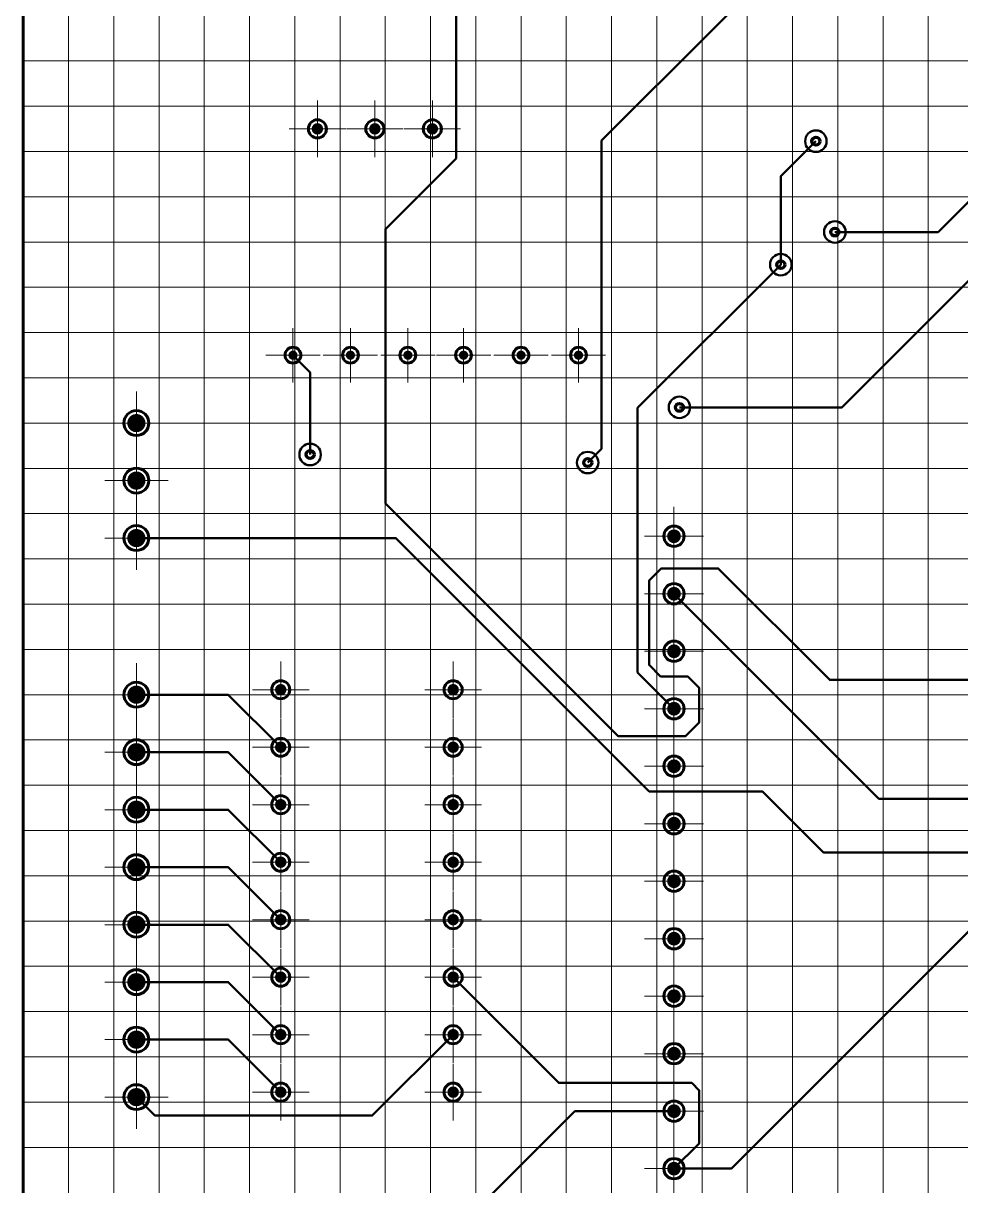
# Model space of a CAD drawing. Extents: x 260 to 1101, y 70 to 664.
# Drawn here: x 730.3 to 813.1, y 447.4 to 550.1 of the extents above; entities that cross this region are included whole.
import ezdxf

# ---------------------------------------------------------------- set-up
doc = ezdxf.new("R2010")
doc.units = 0
doc.header["$MEASUREMENT"] = 0
doc.layers.add('PDF _Геометрия', color=7, linetype='CONTINUOUS')
doc.layers.add('PDF _Сплошная заливка', color=7, linetype='CONTINUOUS')

msp = doc.modelspace()

# ---------------------------------------------------------------- hatches: boundary and pattern name
at = {"layer": 'PDF _Сплошная заливка', "transparency": 33554559}
for points in [[(756.291, 540.786), (756.291, 541.296), (756.096, 541.257), (755.93, 541.147), (755.82, 540.981), (755.781, 540.786)], [(756.291, 540.786), (756.291, 540.277), (756.486, 540.315), (756.651, 540.426), (756.761, 540.591), (756.8, 540.786)], [(761.369, 540.786), (761.369, 541.296), (761.174, 541.257), (761.009, 541.147), (760.898, 540.981), (760.859, 540.786)], [(761.369, 540.786), (761.369, 540.277), (761.564, 540.315), (761.729, 540.426), (761.84, 540.591), (761.879, 540.786)], [(766.447, 540.786), (766.447, 541.296), (766.252, 541.257), (766.087, 541.147), (765.976, 540.981), (765.938, 540.786)], [(766.447, 540.786), (766.447, 540.277), (766.642, 540.315), (766.807, 540.426), (766.918, 540.591), (766.957, 540.786)], [(754.131, 520.786), (754.131, 521.194), (753.976, 521.163), (753.843, 521.075), (753.755, 520.942), (753.724, 520.786)], [(759.21, 520.786), (759.21, 521.194), (759.054, 521.163), (758.921, 521.075), (758.833, 520.942), (758.802, 520.786)], [(764.288, 520.786), (764.288, 521.194), (764.132, 521.163), (764, 521.075), (763.911, 520.942), (763.88, 520.786)], [(769.206, 520.786), (769.206, 521.194), (769.05, 521.163), (768.918, 521.075), (768.83, 520.942), (768.799, 520.786)], [(774.284, 520.786), (774.284, 521.194), (774.128, 521.163), (773.996, 521.075), (773.908, 520.942), (773.877, 520.786)], [(779.363, 520.786), (779.363, 521.194), (779.207, 521.163), (779.074, 521.075), (778.986, 520.942), (778.955, 520.786)], [(740.296, 514.786), (739.49, 514.786), (739.517, 514.578), (739.598, 514.383), (739.726, 514.216), (739.893, 514.088), (740.087, 514.007), (740.296, 513.979)], [(740.296, 514.786), (740.296, 513.979), (740.505, 514.007), (740.7, 514.088), (740.867, 514.216), (740.995, 514.383), (741.075, 514.578), (741.103, 514.786)], [(740.296, 509.706), (739.49, 509.706), (739.517, 509.498), (739.598, 509.303), (739.726, 509.136), (739.893, 509.008), (740.087, 508.927), (740.296, 508.899)], [(740.296, 509.706), (740.296, 508.899), (740.505, 508.927), (740.7, 509.008), (740.867, 509.136), (740.995, 509.303), (741.075, 509.498), (741.103, 509.706)], [(787.8, 504.786), (788.411, 504.786), (788.365, 505.021), (788.232, 505.219), (788.034, 505.352), (787.8, 505.398)], [(740.296, 504.626), (739.49, 504.626), (739.517, 504.418), (739.598, 504.223), (739.726, 504.056), (739.893, 503.928), (740.087, 503.847), (740.296, 503.819)], [(740.296, 504.626), (740.296, 503.819), (740.505, 503.847), (740.7, 503.928), (740.867, 504.056), (740.995, 504.223), (741.075, 504.418), (741.103, 504.626)], [(787.8, 504.786), (787.8, 504.174), (788.034, 504.221), (788.232, 504.354), (788.365, 504.552), (788.411, 504.786)], [(787.8, 499.706), (788.411, 499.706), (788.365, 499.941), (788.232, 500.139), (788.034, 500.272), (787.8, 500.318)], [(787.8, 499.706), (787.8, 499.094), (788.034, 499.141), (788.232, 499.274), (788.365, 499.472), (788.411, 499.706)], [(787.8, 494.626), (788.411, 494.626), (788.365, 494.861), (788.232, 495.059), (788.034, 495.192), (787.8, 495.238)], [(787.8, 494.626), (787.8, 494.014), (788.034, 494.061), (788.232, 494.194), (788.365, 494.392), (788.411, 494.626)], [(753.052, 491.226), (753.052, 491.736), (752.857, 491.697), (752.692, 491.587), (752.581, 491.421), (752.542, 491.226)], [(753.052, 491.226), (753.052, 490.717), (753.247, 490.755), (753.412, 490.866), (753.523, 491.031), (753.561, 491.226)], [(768.286, 491.226), (768.286, 491.736), (768.092, 491.697), (767.926, 491.587), (767.816, 491.421), (767.777, 491.226)], [(768.286, 491.226), (768.286, 490.717), (768.481, 490.755), (768.647, 490.866), (768.757, 491.031), (768.796, 491.226)], [(740.296, 490.786), (739.49, 490.786), (739.517, 490.578), (739.598, 490.383), (739.726, 490.216), (739.893, 490.088), (740.087, 490.007), (740.296, 489.979)], [(740.296, 490.786), (740.296, 489.979), (740.505, 490.007), (740.7, 490.088), (740.867, 490.216), (740.995, 490.383), (741.075, 490.578), (741.103, 490.786)], [(787.8, 489.546), (788.411, 489.546), (788.365, 489.781), (788.232, 489.979), (788.034, 490.112), (787.8, 490.158)], [(787.8, 489.546), (787.8, 488.934), (788.034, 488.981), (788.232, 489.114), (788.365, 489.312), (788.411, 489.546)], [(753.052, 486.146), (753.052, 486.656), (752.857, 486.617), (752.692, 486.507), (752.581, 486.341), (752.542, 486.146)], [(753.052, 486.146), (753.052, 485.637), (753.247, 485.675), (753.412, 485.786), (753.523, 485.951), (753.561, 486.146)], [(768.286, 486.146), (768.286, 486.656), (768.092, 486.617), (767.926, 486.507), (767.816, 486.341), (767.777, 486.146)], [(768.286, 486.146), (768.286, 485.637), (768.481, 485.675), (768.647, 485.786), (768.757, 485.951), (768.796, 486.146)], [(740.296, 485.706), (739.49, 485.706), (739.517, 485.498), (739.598, 485.303), (739.726, 485.136), (739.893, 485.008), (740.087, 484.927), (740.296, 484.899)], [(740.296, 485.706), (740.296, 484.899), (740.505, 484.927), (740.7, 485.008), (740.867, 485.136), (740.995, 485.303), (741.075, 485.498), (741.103, 485.706)], [(787.8, 484.466), (788.411, 484.466), (788.365, 484.701), (788.232, 484.899), (788.034, 485.032), (787.8, 485.078)], [(787.8, 484.466), (787.8, 483.854), (788.034, 483.901), (788.232, 484.034), (788.365, 484.232), (788.411, 484.466)], [(753.052, 481.066), (753.052, 481.576), (752.857, 481.537), (752.692, 481.427), (752.581, 481.261), (752.542, 481.066)], [(753.052, 481.066), (753.052, 480.557), (753.247, 480.595), (753.412, 480.706), (753.523, 480.871), (753.561, 481.066)], [(768.286, 481.066), (768.286, 481.576), (768.092, 481.537), (767.926, 481.427), (767.816, 481.261), (767.777, 481.066)], [(768.286, 481.066), (768.286, 480.557), (768.481, 480.595), (768.647, 480.706), (768.757, 480.871), (768.796, 481.066)], [(740.296, 480.626), (739.49, 480.626), (739.517, 480.418), (739.598, 480.223), (739.726, 480.056), (739.893, 479.928), (740.087, 479.847), (740.296, 479.819)], [(740.296, 480.626), (740.296, 479.819), (740.505, 479.847), (740.7, 479.928), (740.867, 480.056), (740.995, 480.223), (741.075, 480.418), (741.103, 480.626)], [(787.8, 479.386), (788.411, 479.386), (788.365, 479.621), (788.232, 479.819), (788.034, 479.952), (787.8, 479.998)], [(787.8, 479.386), (787.8, 478.774), (788.034, 478.821), (788.232, 478.954), (788.365, 479.152), (788.411, 479.386)], [(753.052, 475.986), (753.052, 476.496), (752.857, 476.457), (752.692, 476.347), (752.581, 476.181), (752.542, 475.986)], [(753.052, 475.986), (753.052, 475.477), (753.247, 475.515), (753.412, 475.626), (753.523, 475.791), (753.561, 475.986)], [(768.286, 475.986), (768.286, 476.496), (768.092, 476.457), (767.926, 476.347), (767.816, 476.181), (767.777, 475.986)], [(768.286, 475.986), (768.286, 475.477), (768.481, 475.515), (768.647, 475.626), (768.757, 475.791), (768.796, 475.986)], [(740.296, 475.546), (739.49, 475.546), (739.517, 475.338), (739.598, 475.143), (739.726, 474.976), (739.893, 474.848), (740.087, 474.767), (740.296, 474.739)], [(740.296, 475.546), (740.296, 474.739), (740.505, 474.767), (740.7, 474.848), (740.867, 474.976), (740.995, 475.143), (741.075, 475.338), (741.103, 475.546)], [(787.8, 474.306), (788.411, 474.306), (788.365, 474.541), (788.232, 474.739), (788.034, 474.872), (787.8, 474.918)], [(787.8, 474.306), (787.8, 473.694), (788.034, 473.741), (788.232, 473.874), (788.365, 474.072), (788.411, 474.306)], [(753.052, 470.906), (753.052, 471.416), (752.857, 471.377), (752.692, 471.267), (752.581, 471.101), (752.542, 470.906)], [(753.052, 470.906), (753.052, 470.397), (753.247, 470.435), (753.412, 470.546), (753.523, 470.711), (753.561, 470.906)], [(768.286, 470.906), (768.286, 471.416), (768.092, 471.377), (767.926, 471.267), (767.816, 471.101), (767.777, 470.906)], [(768.286, 470.906), (768.286, 470.397), (768.481, 470.435), (768.647, 470.546), (768.757, 470.711), (768.796, 470.906)], [(740.296, 470.466), (739.49, 470.466), (739.517, 470.258), (739.598, 470.063), (739.726, 469.896), (739.893, 469.768), (740.087, 469.687), (740.296, 469.659)], [(740.296, 470.466), (740.296, 469.659), (740.505, 469.687), (740.7, 469.768), (740.867, 469.896), (740.995, 470.063), (741.075, 470.258), (741.103, 470.466)], [(787.8, 469.226), (788.411, 469.226), (788.365, 469.461), (788.232, 469.659), (788.034, 469.791), (787.8, 469.838)], [(787.8, 469.226), (787.8, 468.614), (788.034, 468.661), (788.232, 468.794), (788.365, 468.992), (788.411, 469.226)], [(740.296, 465.386), (739.49, 465.386), (739.517, 465.178), (739.598, 464.983), (739.726, 464.816), (739.893, 464.688), (740.087, 464.607), (740.296, 464.579)], [(740.296, 465.386), (740.296, 464.579), (740.505, 464.607), (740.7, 464.688), (740.867, 464.816), (740.995, 464.983), (741.075, 465.178), (741.103, 465.386)], [(753.052, 465.826), (753.052, 466.336), (752.857, 466.297), (752.692, 466.187), (752.581, 466.021), (752.542, 465.826)], [(753.052, 465.826), (753.052, 465.317), (753.247, 465.355), (753.412, 465.466), (753.523, 465.631), (753.561, 465.826)], [(768.286, 465.826), (768.286, 466.336), (768.092, 466.297), (767.926, 466.187), (767.816, 466.021), (767.777, 465.826)], [(768.286, 465.826), (768.286, 465.317), (768.481, 465.355), (768.647, 465.466), (768.757, 465.631), (768.796, 465.826)], [(787.8, 464.146), (788.411, 464.146), (788.365, 464.381), (788.232, 464.579), (788.034, 464.711), (787.8, 464.758)], [(787.8, 464.146), (787.8, 463.534), (788.034, 463.581), (788.232, 463.714), (788.365, 463.912), (788.411, 464.146)], [(753.052, 460.746), (753.052, 461.256), (752.857, 461.217), (752.692, 461.107), (752.581, 460.941), (752.542, 460.746)], [(768.286, 460.746), (768.286, 461.256), (768.092, 461.217), (767.926, 461.107), (767.816, 460.941), (767.777, 460.746)], [(740.296, 460.306), (739.49, 460.306), (739.517, 460.098), (739.598, 459.903), (739.726, 459.736), (739.893, 459.608), (740.087, 459.527), (740.296, 459.499)], [(740.296, 460.306), (740.296, 459.499), (740.505, 459.527), (740.7, 459.608), (740.867, 459.736), (740.995, 459.903), (741.075, 460.098), (741.103, 460.306)], [(753.052, 460.746), (753.052, 460.237), (753.247, 460.275), (753.412, 460.386), (753.523, 460.551), (753.561, 460.746)], [(768.286, 460.746), (768.286, 460.237), (768.481, 460.275), (768.647, 460.386), (768.757, 460.551), (768.796, 460.746)], [(787.8, 459.066), (788.411, 459.066), (788.365, 459.301), (788.232, 459.499), (788.034, 459.631), (787.8, 459.678)], [(787.8, 459.066), (787.8, 458.454), (788.034, 458.501), (788.232, 458.634), (788.365, 458.832), (788.411, 459.066)], [(753.052, 455.666), (753.052, 456.176), (752.857, 456.137), (752.692, 456.027), (752.581, 455.861), (752.542, 455.666)], [(768.286, 455.666), (768.286, 456.176), (768.092, 456.137), (767.926, 456.027), (767.816, 455.861), (767.777, 455.666)], [(740.296, 455.226), (739.49, 455.226), (739.517, 455.018), (739.598, 454.823), (739.726, 454.656), (739.893, 454.528), (740.087, 454.447), (740.296, 454.419)], [(740.296, 455.226), (740.296, 454.419), (740.505, 454.447), (740.7, 454.528), (740.867, 454.656), (740.995, 454.823), (741.075, 455.018), (741.103, 455.226)], [(753.052, 455.666), (753.052, 455.157), (753.247, 455.195), (753.412, 455.306), (753.523, 455.471), (753.561, 455.666)], [(768.286, 455.666), (768.286, 455.157), (768.481, 455.195), (768.647, 455.306), (768.757, 455.471), (768.796, 455.666)], [(787.8, 453.986), (788.411, 453.986), (788.365, 454.22), (788.232, 454.419), (788.034, 454.551), (787.8, 454.598)], [(787.8, 453.986), (787.8, 453.374), (788.034, 453.421), (788.232, 453.554), (788.365, 453.752), (788.411, 453.986)], [(787.8, 448.906), (788.411, 448.906), (788.365, 449.14), (788.232, 449.339), (788.034, 449.471), (787.8, 449.518)], [(787.8, 448.906), (787.8, 448.294), (788.034, 448.341), (788.232, 448.474), (788.365, 448.672), (788.411, 448.906)]]:
    msp.add_hatch(color=256, dxfattribs=at).paths.add_polyline_path(points)
at = {"layer": 'PDF _Сплошная заливка', "true_color": 0xffffff, "transparency": 33554559}
for points in [[(755.781, 540.786), (755.82, 540.591), (755.93, 540.426), (756.096, 540.315), (756.291, 540.277), (756.291, 540.786)], [(756.8, 540.786), (756.761, 540.981), (756.651, 541.147), (756.486, 541.257), (756.291, 541.296), (756.291, 540.786)], [(760.859, 540.786), (760.898, 540.591), (761.009, 540.426), (761.174, 540.315), (761.369, 540.277), (761.369, 540.786)], [(761.879, 540.786), (761.84, 540.981), (761.729, 541.147), (761.564, 541.257), (761.369, 541.296), (761.369, 540.786)], [(765.938, 540.786), (765.976, 540.591), (766.087, 540.426), (766.252, 540.315), (766.447, 540.277), (766.447, 540.786)], [(766.957, 540.786), (766.918, 540.981), (766.807, 541.147), (766.642, 541.257), (766.447, 541.296), (766.447, 540.786)], [(754.539, 520.786), (754.508, 520.942), (754.42, 521.075), (754.288, 521.163), (754.131, 521.194), (754.131, 520.786)], [(759.617, 520.786), (759.586, 520.942), (759.498, 521.075), (759.366, 521.163), (759.21, 521.194), (759.21, 520.786)], [(764.696, 520.786), (764.665, 520.942), (764.576, 521.075), (764.444, 521.163), (764.288, 521.194), (764.288, 520.786)], [(769.614, 520.786), (769.583, 520.942), (769.494, 521.075), (769.362, 521.163), (769.206, 521.194), (769.206, 520.786)], [(774.692, 520.786), (774.661, 520.942), (774.573, 521.075), (774.441, 521.163), (774.284, 521.194), (774.284, 520.786)], [(779.77, 520.786), (779.739, 520.942), (779.651, 521.075), (779.519, 521.163), (779.363, 521.194), (779.363, 520.786)], [(753.724, 520.786), (753.755, 520.63), (753.843, 520.498), (753.976, 520.409), (754.131, 520.378), (754.131, 520.786)], [(754.131, 520.378), (754.288, 520.409), (754.42, 520.498), (754.508, 520.63), (754.539, 520.786), (754.131, 520.786)], [(758.802, 520.786), (758.833, 520.63), (758.921, 520.498), (759.054, 520.409), (759.21, 520.378), (759.21, 520.786)], [(759.21, 520.378), (759.366, 520.409), (759.498, 520.498), (759.586, 520.63), (759.617, 520.786), (759.21, 520.786)], [(763.88, 520.786), (763.911, 520.63), (764, 520.498), (764.132, 520.409), (764.288, 520.378), (764.288, 520.786)], [(764.288, 520.378), (764.444, 520.409), (764.576, 520.498), (764.665, 520.63), (764.696, 520.786), (764.288, 520.786)], [(768.799, 520.786), (768.83, 520.63), (768.918, 520.498), (769.05, 520.409), (769.206, 520.378), (769.206, 520.786)], [(769.206, 520.378), (769.362, 520.409), (769.494, 520.498), (769.583, 520.63), (769.614, 520.786), (769.206, 520.786)], [(773.877, 520.786), (773.908, 520.63), (773.996, 520.498), (774.128, 520.409), (774.284, 520.378), (774.284, 520.786)], [(774.284, 520.378), (774.441, 520.409), (774.573, 520.498), (774.661, 520.63), (774.692, 520.786), (774.284, 520.786)], [(778.955, 520.786), (778.986, 520.63), (779.074, 520.498), (779.207, 520.409), (779.363, 520.378), (779.363, 520.786)], [(779.363, 520.378), (779.519, 520.409), (779.651, 520.498), (779.739, 520.63), (779.77, 520.786), (779.363, 520.786)], [(740.296, 515.593), (740.087, 515.566), (739.893, 515.485), (739.726, 515.357), (739.598, 515.19), (739.517, 514.995), (739.49, 514.786), (740.296, 514.786)], [(741.103, 514.786), (741.075, 514.995), (740.995, 515.19), (740.867, 515.357), (740.7, 515.485), (740.505, 515.566), (740.296, 515.593), (740.296, 514.786)], [(740.296, 510.513), (740.087, 510.486), (739.893, 510.405), (739.726, 510.277), (739.598, 510.11), (739.517, 509.915), (739.49, 509.706), (740.296, 509.706)], [(741.103, 509.706), (741.075, 509.915), (740.995, 510.11), (740.867, 510.277), (740.7, 510.405), (740.505, 510.486), (740.296, 510.513), (740.296, 509.706)], [(740.296, 505.433), (740.087, 505.406), (739.893, 505.325), (739.726, 505.197), (739.598, 505.03), (739.517, 504.835), (739.49, 504.626), (740.296, 504.626)], [(741.103, 504.626), (741.075, 504.835), (740.995, 505.03), (740.867, 505.197), (740.7, 505.325), (740.505, 505.406), (740.296, 505.433), (740.296, 504.626)], [(787.8, 505.398), (787.566, 505.352), (787.367, 505.219), (787.235, 505.021), (787.188, 504.786), (787.8, 504.786)], [(787.188, 504.786), (787.235, 504.552), (787.367, 504.354), (787.566, 504.221), (787.8, 504.174), (787.8, 504.786)], [(787.8, 500.318), (787.566, 500.272), (787.367, 500.139), (787.235, 499.941), (787.188, 499.706), (787.8, 499.706)], [(787.188, 499.706), (787.235, 499.472), (787.367, 499.274), (787.566, 499.141), (787.8, 499.094), (787.8, 499.706)], [(787.8, 495.238), (787.566, 495.192), (787.367, 495.059), (787.235, 494.861), (787.188, 494.626), (787.8, 494.626)], [(787.188, 494.626), (787.235, 494.392), (787.367, 494.194), (787.566, 494.061), (787.8, 494.014), (787.8, 494.626)], [(740.296, 491.593), (740.087, 491.566), (739.893, 491.485), (739.726, 491.357), (739.598, 491.19), (739.517, 490.995), (739.49, 490.786), (740.296, 490.786)], [(741.103, 490.786), (741.075, 490.995), (740.995, 491.19), (740.867, 491.357), (740.7, 491.485), (740.505, 491.566), (740.296, 491.593), (740.296, 490.786)], [(752.542, 491.226), (752.581, 491.031), (752.692, 490.866), (752.857, 490.755), (753.052, 490.717), (753.052, 491.226)], [(753.561, 491.226), (753.523, 491.421), (753.412, 491.587), (753.247, 491.697), (753.052, 491.736), (753.052, 491.226)], [(767.777, 491.226), (767.816, 491.031), (767.926, 490.866), (768.092, 490.755), (768.286, 490.717), (768.286, 491.226)], [(768.796, 491.226), (768.757, 491.421), (768.647, 491.587), (768.481, 491.697), (768.286, 491.736), (768.286, 491.226)], [(787.8, 490.158), (787.566, 490.112), (787.367, 489.979), (787.235, 489.781), (787.188, 489.546), (787.8, 489.546)], [(787.188, 489.546), (787.235, 489.312), (787.367, 489.114), (787.566, 488.981), (787.8, 488.934), (787.8, 489.546)], [(740.296, 486.513), (740.087, 486.486), (739.893, 486.405), (739.726, 486.277), (739.598, 486.11), (739.517, 485.915), (739.49, 485.706), (740.296, 485.706)], [(741.103, 485.706), (741.075, 485.915), (740.995, 486.11), (740.867, 486.277), (740.7, 486.405), (740.505, 486.486), (740.296, 486.513), (740.296, 485.706)], [(752.542, 486.146), (752.581, 485.951), (752.692, 485.786), (752.857, 485.675), (753.052, 485.637), (753.052, 486.146)], [(753.561, 486.146), (753.523, 486.341), (753.412, 486.507), (753.247, 486.617), (753.052, 486.656), (753.052, 486.146)], [(767.777, 486.146), (767.816, 485.951), (767.926, 485.786), (768.092, 485.675), (768.286, 485.637), (768.286, 486.146)], [(768.796, 486.146), (768.757, 486.341), (768.647, 486.507), (768.481, 486.617), (768.286, 486.656), (768.286, 486.146)], [(787.8, 485.078), (787.566, 485.032), (787.367, 484.899), (787.235, 484.701), (787.188, 484.466), (787.8, 484.466)], [(787.188, 484.466), (787.235, 484.232), (787.367, 484.034), (787.566, 483.901), (787.8, 483.854), (787.8, 484.466)], [(740.296, 481.433), (740.087, 481.406), (739.893, 481.325), (739.726, 481.197), (739.598, 481.03), (739.517, 480.835), (739.49, 480.626), (740.296, 480.626)], [(741.103, 480.626), (741.075, 480.835), (740.995, 481.03), (740.867, 481.197), (740.7, 481.325), (740.505, 481.406), (740.296, 481.433), (740.296, 480.626)], [(752.542, 481.066), (752.581, 480.871), (752.692, 480.706), (752.857, 480.595), (753.052, 480.557), (753.052, 481.066)], [(753.561, 481.066), (753.523, 481.261), (753.412, 481.427), (753.247, 481.537), (753.052, 481.576), (753.052, 481.066)], [(767.777, 481.066), (767.816, 480.871), (767.926, 480.706), (768.092, 480.595), (768.286, 480.557), (768.286, 481.066)], [(768.796, 481.066), (768.757, 481.261), (768.647, 481.427), (768.481, 481.537), (768.286, 481.576), (768.286, 481.066)], [(787.8, 479.998), (787.566, 479.952), (787.367, 479.819), (787.235, 479.621), (787.188, 479.386), (787.8, 479.386)], [(787.188, 479.386), (787.235, 479.152), (787.367, 478.954), (787.566, 478.821), (787.8, 478.774), (787.8, 479.386)], [(740.296, 476.353), (740.087, 476.326), (739.893, 476.245), (739.726, 476.117), (739.598, 475.95), (739.517, 475.755), (739.49, 475.546), (740.296, 475.546)], [(741.103, 475.546), (741.075, 475.755), (740.995, 475.95), (740.867, 476.117), (740.7, 476.245), (740.505, 476.326), (740.296, 476.353), (740.296, 475.546)], [(752.542, 475.986), (752.581, 475.791), (752.692, 475.626), (752.857, 475.515), (753.052, 475.477), (753.052, 475.986)], [(753.561, 475.986), (753.523, 476.181), (753.412, 476.347), (753.247, 476.457), (753.052, 476.496), (753.052, 475.986)], [(767.777, 475.986), (767.816, 475.791), (767.926, 475.626), (768.092, 475.515), (768.286, 475.477), (768.286, 475.986)], [(768.796, 475.986), (768.757, 476.181), (768.647, 476.347), (768.481, 476.457), (768.286, 476.496), (768.286, 475.986)], [(787.8, 474.918), (787.566, 474.872), (787.367, 474.739), (787.235, 474.541), (787.188, 474.306), (787.8, 474.306)], [(787.188, 474.306), (787.235, 474.072), (787.367, 473.874), (787.566, 473.741), (787.8, 473.694), (787.8, 474.306)], [(740.296, 471.273), (740.087, 471.246), (739.893, 471.165), (739.726, 471.037), (739.598, 470.87), (739.517, 470.675), (739.49, 470.466), (740.296, 470.466)], [(741.103, 470.466), (741.075, 470.675), (740.995, 470.87), (740.867, 471.037), (740.7, 471.165), (740.505, 471.246), (740.296, 471.273), (740.296, 470.466)], [(752.542, 470.906), (752.581, 470.711), (752.692, 470.546), (752.857, 470.435), (753.052, 470.397), (753.052, 470.906)], [(753.561, 470.906), (753.523, 471.101), (753.412, 471.267), (753.247, 471.377), (753.052, 471.416), (753.052, 470.906)], [(767.777, 470.906), (767.816, 470.711), (767.926, 470.546), (768.092, 470.435), (768.286, 470.397), (768.286, 470.906)], [(768.796, 470.906), (768.757, 471.101), (768.647, 471.267), (768.481, 471.377), (768.286, 471.416), (768.286, 470.906)], [(787.8, 469.838), (787.566, 469.791), (787.367, 469.659), (787.235, 469.461), (787.188, 469.226), (787.8, 469.226)], [(787.188, 469.226), (787.235, 468.992), (787.367, 468.794), (787.566, 468.661), (787.8, 468.614), (787.8, 469.226)], [(740.296, 466.193), (740.087, 466.166), (739.893, 466.085), (739.726, 465.957), (739.598, 465.79), (739.517, 465.595), (739.49, 465.386), (740.296, 465.386)], [(741.103, 465.386), (741.075, 465.595), (740.995, 465.79), (740.867, 465.957), (740.7, 466.085), (740.505, 466.166), (740.296, 466.193), (740.296, 465.386)], [(752.542, 465.826), (752.581, 465.631), (752.692, 465.466), (752.857, 465.355), (753.052, 465.317), (753.052, 465.826)], [(753.561, 465.826), (753.523, 466.021), (753.412, 466.187), (753.247, 466.297), (753.052, 466.336), (753.052, 465.826)], [(767.777, 465.826), (767.816, 465.631), (767.926, 465.466), (768.092, 465.355), (768.286, 465.317), (768.286, 465.826)], [(768.796, 465.826), (768.757, 466.021), (768.647, 466.187), (768.481, 466.297), (768.286, 466.336), (768.286, 465.826)], [(787.8, 464.758), (787.566, 464.711), (787.367, 464.579), (787.235, 464.381), (787.188, 464.146), (787.8, 464.146)], [(787.188, 464.146), (787.235, 463.912), (787.367, 463.714), (787.566, 463.581), (787.8, 463.534), (787.8, 464.146)], [(753.561, 460.746), (753.523, 460.941), (753.412, 461.107), (753.247, 461.217), (753.052, 461.256), (753.052, 460.746)], [(768.796, 460.746), (768.757, 460.941), (768.647, 461.107), (768.481, 461.217), (768.286, 461.256), (768.286, 460.746)], [(740.296, 461.113), (740.087, 461.086), (739.893, 461.005), (739.726, 460.877), (739.598, 460.71), (739.517, 460.515), (739.49, 460.306), (740.296, 460.306)], [(741.103, 460.306), (741.075, 460.515), (740.995, 460.71), (740.867, 460.877), (740.7, 461.005), (740.505, 461.086), (740.296, 461.113), (740.296, 460.306)], [(752.542, 460.746), (752.581, 460.551), (752.692, 460.386), (752.857, 460.275), (753.052, 460.237), (753.052, 460.746)], [(767.777, 460.746), (767.816, 460.551), (767.926, 460.386), (768.092, 460.275), (768.286, 460.237), (768.286, 460.746)], [(787.8, 459.678), (787.566, 459.631), (787.367, 459.499), (787.235, 459.301), (787.188, 459.066), (787.8, 459.066)], [(787.188, 459.066), (787.235, 458.832), (787.367, 458.634), (787.566, 458.501), (787.8, 458.454), (787.8, 459.066)], [(753.561, 455.666), (753.523, 455.861), (753.412, 456.027), (753.247, 456.137), (753.052, 456.176), (753.052, 455.666)], [(768.796, 455.666), (768.757, 455.861), (768.647, 456.027), (768.481, 456.137), (768.286, 456.176), (768.286, 455.666)], [(740.296, 456.033), (740.087, 456.006), (739.893, 455.925), (739.726, 455.797), (739.598, 455.63), (739.517, 455.435), (739.49, 455.226), (740.296, 455.226)], [(741.103, 455.226), (741.075, 455.435), (740.995, 455.63), (740.867, 455.797), (740.7, 455.925), (740.505, 456.006), (740.296, 456.033), (740.296, 455.226)], [(752.542, 455.666), (752.581, 455.471), (752.692, 455.306), (752.857, 455.195), (753.052, 455.157), (753.052, 455.666)], [(767.777, 455.666), (767.816, 455.471), (767.926, 455.306), (768.092, 455.195), (768.286, 455.157), (768.286, 455.666)], [(787.8, 454.598), (787.566, 454.551), (787.367, 454.419), (787.235, 454.22), (787.188, 453.986), (787.8, 453.986)], [(787.188, 453.986), (787.235, 453.752), (787.367, 453.554), (787.566, 453.421), (787.8, 453.374), (787.8, 453.986)], [(787.8, 449.518), (787.566, 449.471), (787.367, 449.339), (787.235, 449.14), (787.188, 448.906), (787.8, 448.906)], [(787.188, 448.906), (787.235, 448.672), (787.367, 448.474), (787.566, 448.341), (787.8, 448.294), (787.8, 448.906)]]:
    msp.add_hatch(color=7, dxfattribs=at).paths.add_polyline_path(points)

# ---------------------------------------------------------------- linework, layer by layer
at = {"layer": 'PDF _Геометрия', "lineweight": 60}
msp.add_lwpolyline([(1050.188, 382.786), (1050.188, 592.786), (730.3, 592.786), (730.3, 382.786)], close=True, dxfattribs=at)
msp.add_lwpolyline([(1050.188, 382.786), (1050.188, 592.786), (730.3, 592.786), (730.3, 382.786)], close=True, dxfattribs=at)
at = {"layer": 'PDF _Геометрия', "lineweight": 18}
for points in [[(730.3, 381.546), (730.3, 382.786), (730.3, 592.786), (1050.188, 592.786), (1050.188, 382.786), (1051.427, 382.786)], [(730.3, 380.306), (730.3, 382.786), (730.3, 592.786)], [(734.298, 381.546), (734.298, 382.786), (734.298, 592.786)], [(738.297, 382.786), (738.297, 592.786)], [(742.296, 381.546), (742.296, 382.786), (742.296, 592.786)], [(746.294, 382.786), (746.294, 592.786)], [(750.293, 381.546), (750.293, 382.786), (750.293, 592.786)], [(754.291, 382.786), (754.291, 592.786)], [(758.29, 381.546), (758.29, 382.786), (758.29, 592.786)], [(762.289, 382.786), (762.289, 592.786)], [(766.287, 381.546), (766.287, 382.786), (766.287, 592.786)], [(770.286, 382.786), (770.286, 592.786)], [(774.284, 381.546), (774.284, 382.786), (774.284, 592.786)], [(778.283, 382.786), (778.283, 592.786)], [(782.282, 381.546), (782.282, 382.786), (782.282, 592.786)], [(786.28, 382.786), (786.28, 592.786)], [(790.279, 381.546), (790.279, 382.786), (790.279, 592.786)], [(794.277, 382.786), (794.277, 592.786)], [(798.276, 381.546), (798.276, 382.786), (798.276, 592.786)], [(802.275, 382.786), (802.275, 592.786)], [(806.273, 381.546), (806.273, 382.786), (806.273, 592.786)], [(810.272, 382.786), (810.272, 592.786)], [(730.3, 546.786), (1050.188, 546.786), (1051.427, 546.786)], [(730.3, 542.786), (1050.188, 542.786)], [(756.291, 538.286), (756.291, 543.286)], [(761.369, 538.286), (761.369, 543.286)], [(766.447, 538.286), (766.447, 543.286)], [(753.792, 540.786), (758.79, 540.786)], [(758.87, 540.786), (763.868, 540.786)], [(763.948, 540.786), (768.946, 540.786)], [(730.3, 538.786), (1050.188, 538.786), (1051.427, 538.786)], [(730.3, 534.786), (1050.188, 534.786)], [(730.3, 530.786), (1050.188, 530.786), (1051.427, 530.786)], [(730.3, 526.786), (1050.188, 526.786)], [(754.131, 518.386), (754.131, 523.186)], [(759.21, 518.386), (759.21, 523.186)], [(764.288, 518.386), (764.288, 523.186)], [(769.206, 518.386), (769.206, 523.186)], [(774.284, 518.386), (774.284, 523.186)], [(779.363, 518.386), (779.363, 523.186)], [(730.3, 522.786), (1050.188, 522.786), (1051.427, 522.786)], [(751.732, 520.786), (756.531, 520.786)], [(756.81, 520.786), (761.609, 520.786)], [(761.889, 520.786), (766.687, 520.786)], [(766.807, 520.786), (771.605, 520.786)], [(771.885, 520.786), (776.684, 520.786)], [(776.963, 520.786), (781.762, 520.786)], [(730.3, 518.786), (1050.188, 518.786)], [(740.296, 511.986), (740.296, 517.586)], [(730.3, 514.786), (1050.188, 514.786), (1051.427, 514.786)], [(737.497, 514.786), (743.095, 514.786)], [(740.296, 506.906), (740.296, 512.506)], [(730.3, 510.786), (1050.188, 510.786)], [(737.497, 509.706), (743.095, 509.706)], [(730.3, 506.786), (1050.188, 506.786), (1051.427, 506.786)], [(740.296, 501.826), (740.296, 507.426)], [(787.8, 502.186), (787.8, 507.386)], [(737.497, 504.626), (743.095, 504.626)], [(785.201, 504.786), (790.399, 504.786)], [(730.3, 502.786), (1050.188, 502.786)], [(787.8, 497.106), (787.8, 502.306)], [(785.201, 499.706), (790.399, 499.706)], [(730.3, 498.786), (1050.188, 498.786), (1051.427, 498.786)], [(787.8, 492.026), (787.8, 497.226)], [(730.3, 494.786), (1050.188, 494.786)], [(785.201, 494.626), (790.399, 494.626)], [(740.296, 487.986), (740.296, 493.586)], [(753.052, 488.726), (753.052, 493.726)], [(768.286, 488.726), (768.286, 493.726)], [(787.8, 486.946), (787.8, 492.146)], [(750.553, 491.226), (755.551, 491.226)], [(765.787, 491.226), (770.786, 491.226)], [(730.3, 490.786), (1050.188, 490.786), (1051.427, 490.786)], [(737.497, 490.786), (743.095, 490.786)], [(785.201, 489.546), (790.399, 489.546)], [(740.296, 482.906), (740.296, 488.506)], [(753.052, 483.646), (753.052, 488.646)], [(768.286, 483.646), (768.286, 488.646)], [(787.8, 481.866), (787.8, 487.066)], [(730.3, 486.786), (1050.188, 486.786)], [(750.553, 486.146), (755.551, 486.146)], [(765.787, 486.146), (770.786, 486.146)], [(737.497, 485.706), (743.095, 485.706)], [(785.201, 484.466), (790.399, 484.466)], [(740.296, 477.826), (740.296, 483.426)], [(753.052, 478.566), (753.052, 483.566)], [(768.286, 478.566), (768.286, 483.566)], [(730.3, 482.786), (1050.188, 482.786), (1051.427, 482.786)], [(787.8, 476.786), (787.8, 481.986)], [(750.553, 481.066), (755.551, 481.066)], [(765.787, 481.066), (770.786, 481.066)], [(737.497, 480.626), (743.095, 480.626)], [(730.3, 478.786), (1050.188, 478.786)], [(785.201, 479.386), (790.399, 479.386)], [(740.296, 472.746), (740.296, 478.346)], [(753.052, 473.486), (753.052, 478.486)], [(768.286, 473.486), (768.286, 478.486)], [(787.8, 471.706), (787.8, 476.906)], [(750.553, 475.986), (755.551, 475.986)], [(765.787, 475.986), (770.786, 475.986)], [(730.3, 474.786), (1050.188, 474.786), (1051.427, 474.786)], [(737.497, 475.546), (743.095, 475.546)], [(785.201, 474.306), (790.399, 474.306)], [(740.296, 467.666), (740.296, 473.266)], [(753.052, 468.406), (753.052, 473.406)], [(768.286, 468.406), (768.286, 473.406)], [(787.8, 466.626), (787.8, 471.826)], [(730.3, 470.786), (1050.188, 470.786)], [(750.553, 470.906), (755.551, 470.906)], [(765.787, 470.906), (770.786, 470.906)], [(737.497, 470.466), (743.095, 470.466)], [(785.201, 469.226), (790.399, 469.226)], [(740.296, 462.586), (740.296, 468.186)], [(753.052, 463.326), (753.052, 468.326)], [(768.286, 463.326), (768.286, 468.326)], [(730.3, 466.786), (1050.188, 466.786), (1051.427, 466.786)], [(787.8, 461.546), (787.8, 466.746)], [(737.497, 465.386), (743.095, 465.386)], [(750.553, 465.826), (755.551, 465.826)], [(765.787, 465.826), (770.786, 465.826)], [(785.201, 464.146), (790.399, 464.146)], [(730.3, 462.786), (1050.188, 462.786)], [(740.296, 457.506), (740.296, 463.106)], [(753.052, 458.246), (753.052, 463.246)], [(768.286, 458.246), (768.286, 463.246)], [(787.8, 456.466), (787.8, 461.666)], [(737.497, 460.306), (743.095, 460.306)], [(750.553, 460.746), (755.551, 460.746)], [(765.787, 460.746), (770.786, 460.746)], [(730.3, 458.786), (1050.188, 458.786), (1051.427, 458.786)], [(753.052, 453.166), (753.052, 458.166)], [(768.286, 453.166), (768.286, 458.166)], [(785.201, 459.066), (790.399, 459.066)], [(740.296, 452.426), (740.296, 458.026)], [(787.8, 451.386), (787.8, 456.586)], [(737.497, 455.226), (743.095, 455.226)], [(750.553, 455.666), (755.551, 455.666)], [(765.787, 455.666), (770.786, 455.666)], [(730.3, 454.786), (1050.188, 454.786)], [(785.201, 453.986), (790.399, 453.986)], [(787.8, 446.306), (787.8, 451.506)], [(730.3, 450.786), (1050.188, 450.786), (1051.427, 450.786)], [(785.201, 448.906), (790.399, 448.906)]]:
    msp.add_lwpolyline(points, dxfattribs=at)
at = {"layer": 'PDF _Геометрия', "lineweight": 50}
for points in [[(780.176, 511.3), (781.395, 512.519), (781.395, 539.748), (800.997, 559.357), (927.394, 559.357), (928.511, 560.474), (928.511, 585.976), (929.324, 586.789), (1017.117, 586.789), (1019.119, 584.786), (1019.119, 579.411), (1028.451, 570.076), (1031.802, 570.076), (1032.412, 569.466), (1032.412, 527.962), (1026.115, 521.663), (1026.115, 492.352), (1027.74, 490.726), (1029.517, 490.726), (1034.341, 485.9), (1034.341, 477.924), (1032.818, 476.4), (931.243, 476.4), (928.23, 473.386)], [(758.29, 564.586), (767.484, 564.586), (768.547, 563.522), (768.547, 538.173), (762.301, 531.925), (762.301, 507.693), (782.868, 487.119), (788.809, 487.119), (790.028, 488.338), (790.028, 491.386), (789.012, 492.402), (786.608, 492.402), (785.592, 493.418), (785.592, 500.868), (786.677, 501.953), (791.704, 501.953), (801.556, 492.098), (820.497, 492.098), (824.712, 487.881), (844.435, 487.881), (851.018, 494.466)], [(802.013, 531.671), (811.13, 531.671), (825.349, 545.895)], [(788.28, 516.177), (802.632, 516.177), (829.232, 542.786)], [(787.8, 489.546), (784.585, 492.763), (784.585, 516.127), (797.239, 528.786), (797.239, 536.598), (800.337, 539.697)], [(755.649, 512.011), (755.649, 519.269), (754.131, 520.786)], [(740.296, 504.626), (763.234, 504.626), (785.61, 482.242), (795.614, 482.242), (800.997, 476.858), (821.564, 476.858), (823.087, 475.334), (823.087, 470.762), (823.595, 470.254), (838.17, 470.254), (842.131, 474.216), (853.252, 474.216), (859.159, 468.306), (887.005, 468.306)], [(787.8, 499.706), (805.905, 481.594), (820.548, 481.594), (825.068, 477.073), (825.068, 472.246)], [(740.296, 490.786), (748.413, 490.786), (753.052, 486.146)], [(740.296, 485.706), (748.413, 485.706), (753.052, 481.066)], [(740.296, 480.626), (748.413, 480.626), (753.052, 475.986)], [(740.296, 475.546), (748.413, 475.546), (753.052, 470.906)], [(768.286, 465.826), (777.623, 456.487), (789.368, 456.487), (790.028, 455.826), (790.028, 451.135), (787.8, 448.906), (792.878, 448.906), (818.269, 474.306), (821.876, 470.698), (821.876, 469.757), (824.884, 466.748), (845.279, 466.748)], [(740.296, 470.466), (748.413, 470.466), (753.052, 465.826)], [(740.296, 465.386), (748.413, 465.386), (753.052, 460.746)], [(740.296, 455.226), (741.931, 453.591), (761.134, 453.591), (768.286, 460.746)], [(740.296, 460.306), (748.413, 460.306), (753.052, 455.666)], [(768.286, 443.226), (779.043, 453.986), (787.8, 453.986)]]:
    msp.add_lwpolyline(points, dxfattribs=at)
at = {"layer": 'PDF _Геометрия', "lineweight": 60}
for centre, radius in [((756.291, 540.786), 0.8), ((761.369, 540.787), 0.8), ((766.447, 540.786), 0.8), ((754.131, 520.787), 0.7), ((759.21, 520.787), 0.7), ((764.288, 520.787), 0.7), ((769.206, 520.786), 0.7), ((774.284, 520.787), 0.7), ((779.363, 520.787), 0.7), ((740.296, 514.787), 1.1), ((740.296, 509.707), 1.1), ((740.296, 504.627), 1.1), ((787.8, 504.786), 0.9), ((787.8, 499.706), 0.9), ((787.8, 494.626), 0.9), ((740.296, 490.787), 1.1), ((753.052, 491.227), 0.8), ((768.286, 491.226), 0.8), ((787.8, 489.547), 0.9), ((753.052, 486.147), 0.8), ((768.286, 486.146), 0.8), ((740.296, 485.707), 1.1), ((787.8, 484.467), 0.9), ((753.052, 481.066), 0.8), ((768.286, 481.066), 0.8), ((740.296, 480.627), 1.1), ((787.8, 479.387), 0.9), ((740.296, 475.547), 1.1), ((753.052, 475.986), 0.8), ((768.286, 475.986), 0.8), ((787.8, 474.307), 0.9), ((740.296, 470.467), 1.1), ((753.052, 470.906), 0.8), ((768.286, 470.906), 0.8), ((787.8, 469.227), 0.9), ((740.296, 465.387), 1.1), ((753.052, 465.826), 0.8), ((768.286, 465.826), 0.8), ((787.8, 464.147), 0.9), ((740.296, 460.307), 1.1), ((753.052, 460.746), 0.8), ((768.286, 460.746), 0.8), ((787.8, 459.066), 0.9), ((740.296, 455.227), 1.1), ((753.052, 455.666), 0.8), ((768.286, 455.666), 0.8), ((787.8, 453.986), 0.9), ((787.8, 448.906), 0.9)]:
    msp.add_circle(centre, radius, dxfattribs=at)
at = {"layer": 'PDF _Геометрия', "lineweight": 50}
for centre in [(800.337, 539.697), (802.013, 531.671), (797.239, 528.786), (788.28, 516.177), (755.648, 512.011), (780.176, 511.3)]:
    msp.add_circle(centre, 0.95, dxfattribs=at)
at = {"layer": 'PDF _Геометрия', "color": 7, "lineweight": 70, "true_color": 0xffffff}
for centre in [(800.337, 539.697), (802.013, 531.671), (797.239, 528.786), (788.28, 516.177), (755.649, 512.011), (780.176, 511.3)]:
    msp.add_circle(centre, 0.35, dxfattribs=at)

doc.saveas('drawing.dxf')
